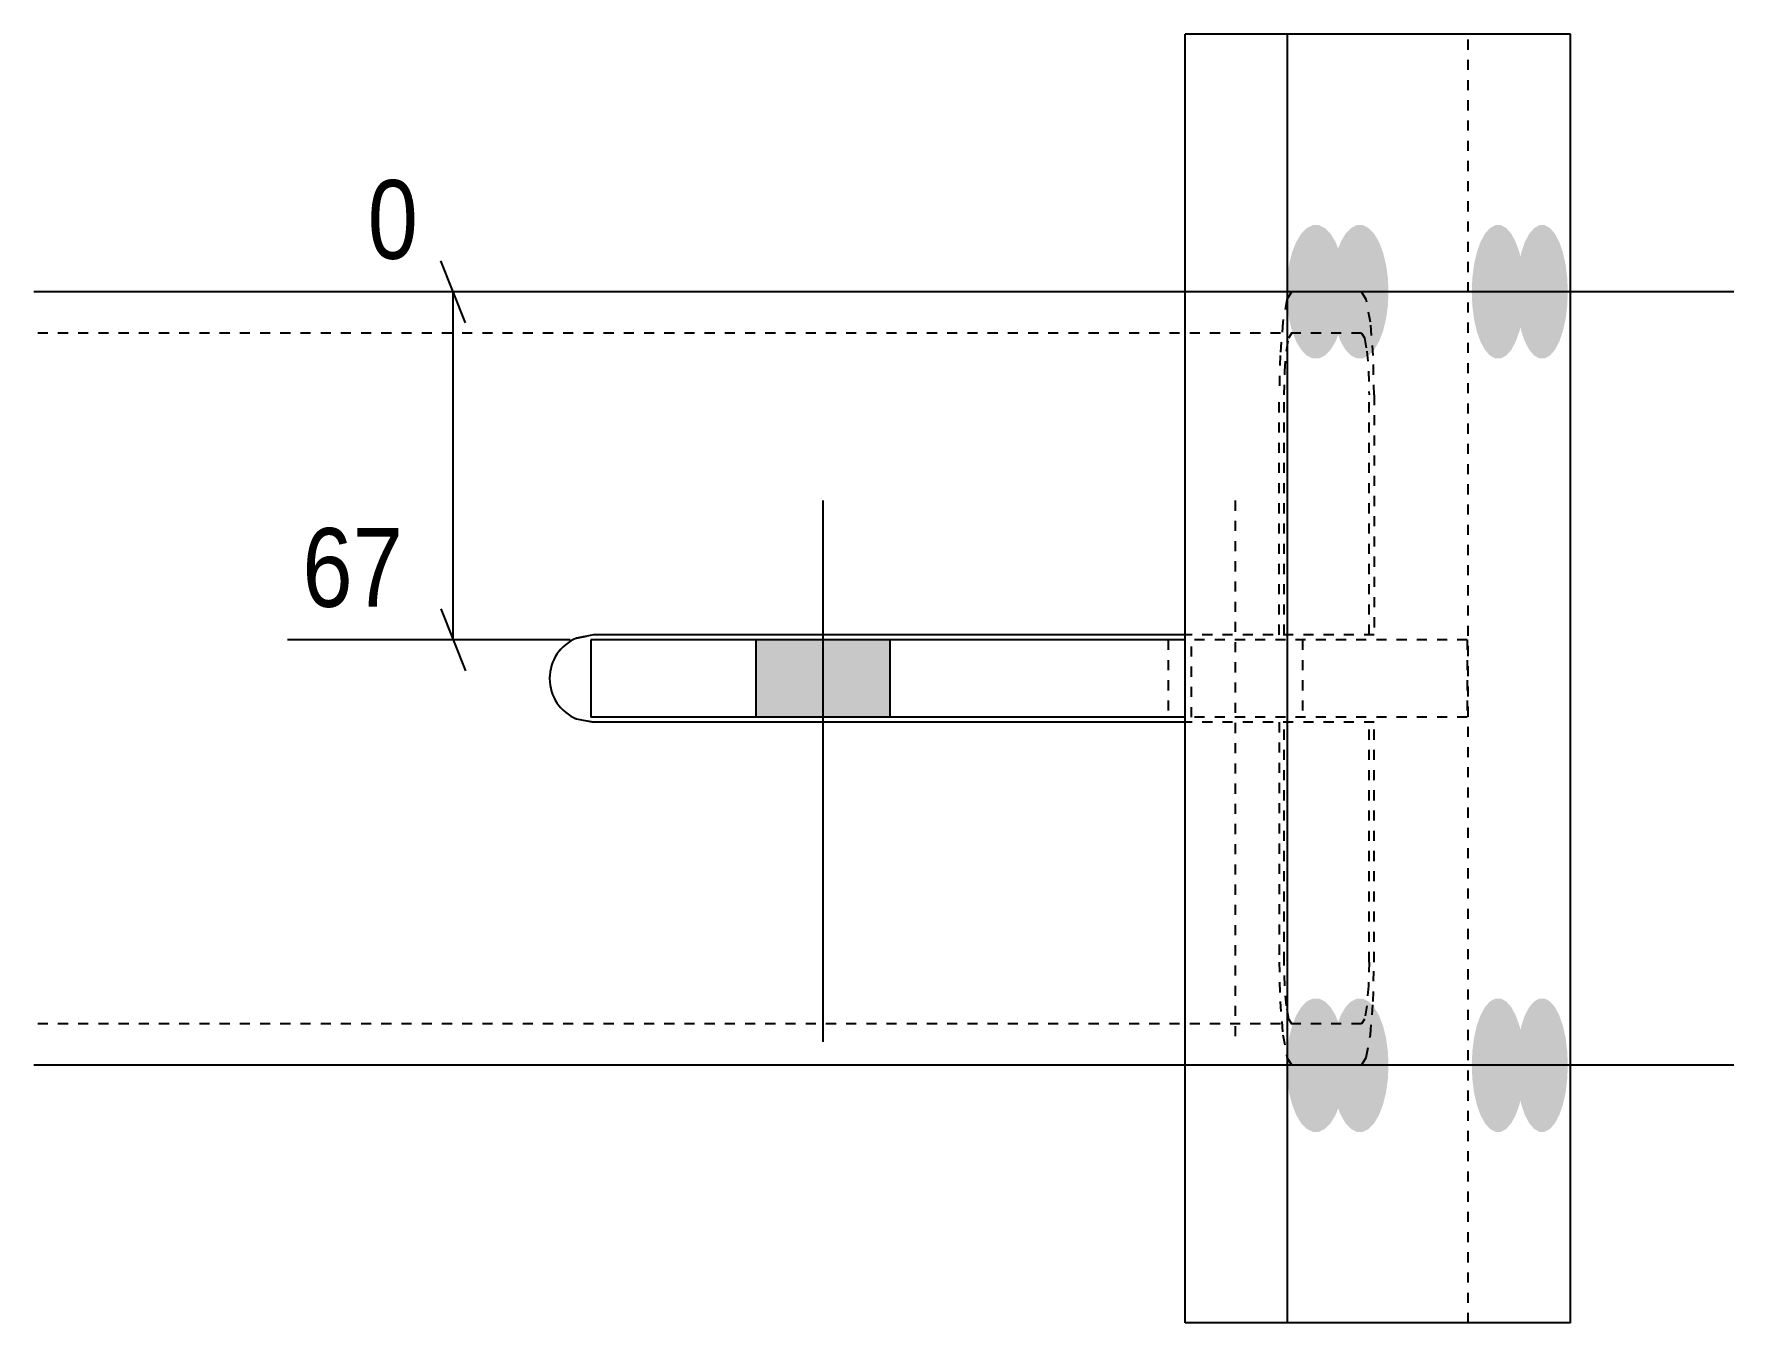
# Model space of a CAD drawing. Header units: millimetres. Extents: x 10 to 45966, y 6 to 1552.
# Drawn here: x 6811.6 to 7141.3, y 9.6 to 259.6 of the extents above; entities that cross this region are included whole.
import ezdxf

# ---------------------------------------------------------------- set-up
doc = ezdxf.new("R2010")
doc.units = ezdxf.units.MM
doc.linetypes.add('DXK_LINE_DOT2', pattern=[3.9198, 1.9599, -1.9599])
doc.layers.add('MÅLSÆTNING', color=7, linetype='Continuous')
doc.layers.add('STÅL', color=7, linetype='Continuous')
doc.styles.add('Arial Narrow', font='ARIALN.TTF', dxfattribs={"height": 0.2})

msp = doc.modelspace()

# ---------------------------------------------------------------- hatches: boundary and pattern name
at = {"layer": 'STÅL', "linetype": 'Continuous'}
for points in [[(7054.52, 209.6), (7054.65, 212.3), (7055.02, 214.89), (7055.61, 217.24), (7056.41, 219.26), (7057.38, 220.86), (7058.46, 221.96), (7059.63, 222.53), (7060.82, 222.53), (7061.99, 221.96), (7063.08, 220.86), (7064.05, 219.26), (7064.84, 217.24), (7065.44, 214.89), (7065.81, 212.3), (7065.93, 209.6), (7065.81, 206.9), (7065.44, 204.31), (7064.84, 201.96), (7064.05, 199.94), (7063.08, 198.34), (7061.99, 197.24), (7060.82, 196.67), (7059.63, 196.67), (7058.46, 197.24), (7057.38, 198.34), (7056.41, 199.94), (7055.61, 201.96), (7055.02, 204.31), (7054.65, 206.9)], [(7063.21, 209.6), (7063.33, 212.3), (7063.69, 214.89), (7064.27, 217.24), (7065.04, 219.26), (7065.98, 220.86), (7067.04, 221.96), (7068.18, 222.53), (7069.34, 222.53), (7070.47, 221.96), (7071.53, 220.86), (7072.47, 219.26), (7073.25, 217.24), (7073.83, 214.89), (7074.19, 212.3), (7074.31, 209.6), (7074.19, 206.9), (7073.83, 204.31), (7073.25, 201.96), (7072.47, 199.94), (7071.53, 198.34), (7070.47, 197.24), (7069.34, 196.67), (7068.18, 196.67), (7067.04, 197.24), (7065.98, 198.34), (7065.04, 199.94), (7064.27, 201.96), (7063.69, 204.31), (7063.33, 206.9)], [(7090.46, 209.6), (7090.57, 212.3), (7090.9, 214.89), (7091.43, 217.24), (7092.15, 219.26), (7093.01, 220.86), (7093.99, 221.96), (7095.04, 222.53), (7096.1, 222.53), (7097.15, 221.96), (7098.13, 220.86), (7098.99, 219.26), (7099.71, 217.24), (7100.24, 214.89), (7100.57, 212.3), (7100.68, 209.6), (7100.57, 206.9), (7100.24, 204.31), (7099.71, 201.96), (7098.99, 199.94), (7098.13, 198.34), (7097.15, 197.24), (7096.1, 196.67), (7095.04, 196.67), (7093.99, 197.24), (7093.01, 198.34), (7092.15, 199.94), (7091.43, 201.96), (7090.9, 204.31), (7090.57, 206.9)], [(7099.11, 209.6), (7099.22, 212.3), (7099.54, 214.89), (7100.07, 217.24), (7100.76, 219.26), (7101.61, 220.86), (7102.56, 221.96), (7103.58, 222.53), (7104.62, 222.53), (7105.64, 221.96), (7106.59, 220.86), (7107.44, 219.26), (7108.14, 217.24), (7108.66, 214.89), (7108.98, 212.3), (7109.09, 209.6), (7108.98, 206.9), (7108.66, 204.31), (7108.14, 201.96), (7107.44, 199.94), (7106.59, 198.34), (7105.64, 197.24), (7104.62, 196.67), (7103.58, 196.67), (7102.56, 197.24), (7101.61, 198.34), (7100.76, 199.94), (7100.07, 201.96), (7099.54, 204.31), (7099.22, 206.9)], [(6951.6, 127.1), (6977.6, 127.1), (6977.6, 142.1), (6951.6, 142.1)], [(7054.52, 59.6), (7054.65, 62.3), (7055.02, 64.89), (7055.61, 67.24), (7056.41, 69.26), (7057.38, 70.86), (7058.46, 71.96), (7059.63, 72.53), (7060.82, 72.53), (7061.99, 71.96), (7063.08, 70.86), (7064.05, 69.26), (7064.84, 67.24), (7065.44, 64.89), (7065.81, 62.3), (7065.93, 59.6), (7065.81, 56.9), (7065.44, 54.31), (7064.84, 51.96), (7064.05, 49.94), (7063.08, 48.34), (7061.99, 47.24), (7060.82, 46.67), (7059.63, 46.67), (7058.46, 47.24), (7057.38, 48.34), (7056.41, 49.94), (7055.61, 51.96), (7055.02, 54.31), (7054.65, 56.9)], [(7063.21, 59.6), (7063.33, 62.3), (7063.69, 64.89), (7064.27, 67.24), (7065.04, 69.26), (7065.98, 70.86), (7067.04, 71.96), (7068.18, 72.53), (7069.34, 72.53), (7070.47, 71.96), (7071.53, 70.86), (7072.47, 69.26), (7073.25, 67.24), (7073.83, 64.89), (7074.19, 62.3), (7074.31, 59.6), (7074.19, 56.9), (7073.83, 54.31), (7073.25, 51.96), (7072.47, 49.94), (7071.53, 48.34), (7070.47, 47.24), (7069.34, 46.67), (7068.18, 46.67), (7067.04, 47.24), (7065.98, 48.34), (7065.04, 49.94), (7064.27, 51.96), (7063.69, 54.31), (7063.33, 56.9)], [(7090.46, 59.6), (7090.57, 62.3), (7090.9, 64.89), (7091.43, 67.24), (7092.15, 69.26), (7093.01, 70.86), (7093.99, 71.96), (7095.04, 72.53), (7096.1, 72.53), (7097.15, 71.96), (7098.13, 70.86), (7098.99, 69.26), (7099.71, 67.24), (7100.24, 64.89), (7100.57, 62.3), (7100.68, 59.6), (7100.57, 56.9), (7100.24, 54.31), (7099.71, 51.96), (7098.99, 49.94), (7098.13, 48.34), (7097.15, 47.24), (7096.1, 46.67), (7095.04, 46.67), (7093.99, 47.24), (7093.01, 48.34), (7092.15, 49.94), (7091.43, 51.96), (7090.9, 54.31), (7090.57, 56.9)], [(7099.11, 59.6), (7099.22, 62.3), (7099.54, 64.89), (7100.07, 67.24), (7100.76, 69.26), (7101.61, 70.86), (7102.56, 71.96), (7103.58, 72.53), (7104.62, 72.53), (7105.64, 71.96), (7106.59, 70.86), (7107.44, 69.26), (7108.14, 67.24), (7108.66, 64.89), (7108.98, 62.3), (7109.09, 59.6), (7108.98, 56.9), (7108.66, 54.31), (7108.14, 51.96), (7107.44, 49.94), (7106.59, 48.34), (7105.64, 47.24), (7104.62, 46.67), (7103.58, 46.67), (7102.56, 47.24), (7101.61, 48.34), (7100.76, 49.94), (7100.07, 51.96), (7099.54, 54.31), (7099.22, 56.9)]]:
    msp.add_hatch(color=96, dxfattribs=at).paths.add_polyline_path(points)

# ---------------------------------------------------------------- linework, layer by layer
at = {"layer": 'MÅLSÆTNING', "color": 7, "linetype": 'Continuous'}
for p, q in [((6895.28, 203.6), (6890.48, 215.6)), ((6909.13, 209.6), (6876.33, 209.6)), ((6892.88, 142.1), (6892.88, 209.6)), ((6890.48, 148.1), (6895.28, 136.1)), ((6915.6, 142.1), (6860.75, 142.1))]:
    msp.add_line(p, q, dxfattribs=at)
at = {"layer": 'STÅL', "color": 2, "linetype": 'Continuous'}
for p, q in [((7034.89, 9.6), (7034.89, 259.6)), ((7109.59, 259.6), (7034.89, 259.6)), ((7054.74, 9.6), (7054.74, 259.6)), ((7109.59, 9.6), (7109.59, 259.6)), ((7034.89, 209.6), (6811.6, 209.6)), ((6920.1, 143.1), (6916.85, 142.45)), ((7034.89, 142.1), (6919.6, 142.1)), ((6919.6, 142.1), (6919.6, 127.1)), ((7034.89, 143.1), (6920.1, 143.1)), ((6916.85, 126.75), (6920.1, 126.1)), ((7034.89, 127.1), (6919.6, 127.1)), ((7034.89, 126.1), (6920.1, 126.1)), ((7034.89, 59.6), (6811.6, 59.6)), ((7109.59, 9.6), (7034.89, 9.6))]:
    msp.add_line(p, q, dxfattribs=at)
at = {"layer": 'STÅL', "color": 7, "linetype": 'DXK_LINE_DOT2'}
for p, q in [((7089.73, 9.6), (7089.73, 259.6)), ((7069.07, 209.6), (6811.6, 209.6)), ((7054.62, 208.08), (7053.82, 203.74)), ((7054.62, 208.08), (7054.74, 208.28)), ((7054.74, 208.28), (7055.56, 209.6)), ((7070.01, 208.08), (7069.07, 209.6)), ((7070.8, 203.74), (7070.01, 208.08)), ((7069.07, 201.6), (6811.6, 201.6)), ((7053.82, 203.74), (7053.29, 197.25)), ((7055, 200.69), (7055.56, 201.6)), ((7069.07, 201.6), (7069.63, 200.69)), ((7071.34, 197.25), (7070.8, 203.74)), ((7054.2, 194.19), (7054.52, 198.09)), ((7054.52, 198.09), (7055, 200.69)), ((7069.63, 200.69), (7070.11, 198.09)), ((7070.11, 198.09), (7070.43, 194.19)), ((7053.29, 197.25), (7053.1, 189.6)), ((7071.52, 189.6), (7071.34, 197.25)), ((7054.09, 189.6), (7054.2, 194.19)), ((7070.43, 194.19), (7070.54, 189.6)), ((7053.1, 143.1), (7053.1, 189.6)), ((7054.09, 143.1), (7054.09, 189.6)), ((7070.54, 143.1), (7070.54, 189.6)), ((7071.52, 189.6), (7071.52, 143.1)), ((6916.85, 142.45), (6920.1, 143.1)), ((7071.52, 143.1), (6920.1, 143.1)), ((7089.6, 142.1), (7034.89, 142.1)), ((7036.11, 127.1), (7036.11, 142.1)), ((7089.6, 142.1), (7089.6, 127.1)), ((6920.1, 126.1), (6916.85, 126.75)), ((7071.52, 126.1), (6920.1, 126.1)), ((7089.6, 127.1), (7034.89, 127.1)), ((7053.1, 126.1), (7053.1, 79.6)), ((7054.09, 79.6), (7054.09, 126.1)), ((7070.54, 79.6), (7070.54, 126.1)), ((7071.52, 79.6), (7071.52, 126.1)), ((7053.1, 79.6), (7053.29, 71.95)), ((7054.2, 75.01), (7054.09, 79.6)), ((7070.54, 79.6), (7070.43, 75.01)), ((7071.34, 71.95), (7071.52, 79.6)), ((7054.52, 71.11), (7054.2, 75.01)), ((7070.43, 75.01), (7070.11, 71.11)), ((7053.29, 71.95), (7053.82, 65.46)), ((7055, 68.51), (7054.52, 71.11)), ((7070.11, 71.11), (7069.63, 68.51)), ((7070.8, 65.46), (7071.34, 71.95)), ((7069.07, 67.6), (6811.6, 67.6)), ((7055.56, 67.6), (7055, 68.51)), ((7069.63, 68.51), (7069.07, 67.6)), ((7053.82, 65.46), (7054.62, 61.12)), ((7070.01, 61.12), (7070.8, 65.46)), ((7069.07, 59.6), (6811.6, 59.6)), ((7054.62, 61.12), (7055.56, 59.6)), ((7069.07, 59.6), (7070.01, 61.12))]:
    msp.add_line(p, q, dxfattribs=at)
at = {"layer": 'STÅL', "color": 96, "linetype": 'Continuous'}
for p, q in [((7097.45, 209.6), (6993.23, 209.6)), ((7105.98, 209.6), (7001.76, 209.6)), ((7132.79, 209.6), (7028.57, 209.6)), ((7141.32, 209.6), (7037.1, 209.6)), ((6964.6, 169.1), (6964.6, 64.1)), ((6951.6, 142.1), (6951.6, 127.1)), ((6977.6, 142.1), (6977.6, 127.1)), ((7097.45, 59.6), (6993.23, 59.6)), ((7105.98, 59.6), (7001.76, 59.6)), ((7132.79, 59.6), (7028.57, 59.6)), ((7141.32, 59.6), (7037.1, 59.6))]:
    msp.add_line(p, q, dxfattribs=at)
at = {"layer": 'STÅL', "color": 96, "linetype": 'DXK_LINE_DOT2'}
for p, q in [((7044.6, 169.1), (7044.6, 64.1)), ((7031.6, 142.1), (7031.6, 127.1)), ((7057.6, 142.1), (7057.6, 127.1))]:
    msp.add_line(p, q, dxfattribs=at)
at = {"layer": 'STÅL', "color": 2, "linetype": 'Continuous'}
msp.add_arc((6920.1, 134.6), 8.5, 112.5, 247.5, dxfattribs=at)
at = {"layer": 'STÅL', "color": 7, "linetype": 'DXK_LINE_DOT2'}
msp.add_arc((6920.1, 134.6), 8.5, 112.5, 247.5, dxfattribs=at)

# ---------------------------------------------------------------- wipeouts: each hides what was drawn before it
at = {"color": 0, "linetype": 'Continuous'}
msp.add_wipeout([(6886.36, 145.3), (6886.36, 167.7), (6860.46, 167.7), (6860.46, 145.3)], dxfattribs=at).dxf.layer = 'MÅLSÆTNING'

# ---------------------------------------------------------------- next in the draw order: texts
at = {"layer": 'MÅLSÆTNING', "color": 3, "linetype": 'Continuous', "style": 'Arial Narrow'}
msp.add_text('67', height=15.271, dxfattribs=at).set_placement((6863.66, 148.5))

# ---------------------------------------------------------------- next in the draw order: wipeouts: each hides what was drawn before it
at = {"color": 0, "linetype": 'Continuous'}
msp.add_wipeout([(6889.28, 212.8), (6889.28, 235.2), (6873.13, 235.2), (6873.13, 212.8)], dxfattribs=at).dxf.layer = 'MÅLSÆTNING'

# ---------------------------------------------------------------- next in the draw order: texts
at = {"layer": 'MÅLSÆTNING', "color": 3, "linetype": 'Continuous', "style": 'Arial Narrow'}
msp.add_text('0', height=15.27, dxfattribs=at).set_placement((6876.33, 216))

doc.saveas('drawing.dxf')
